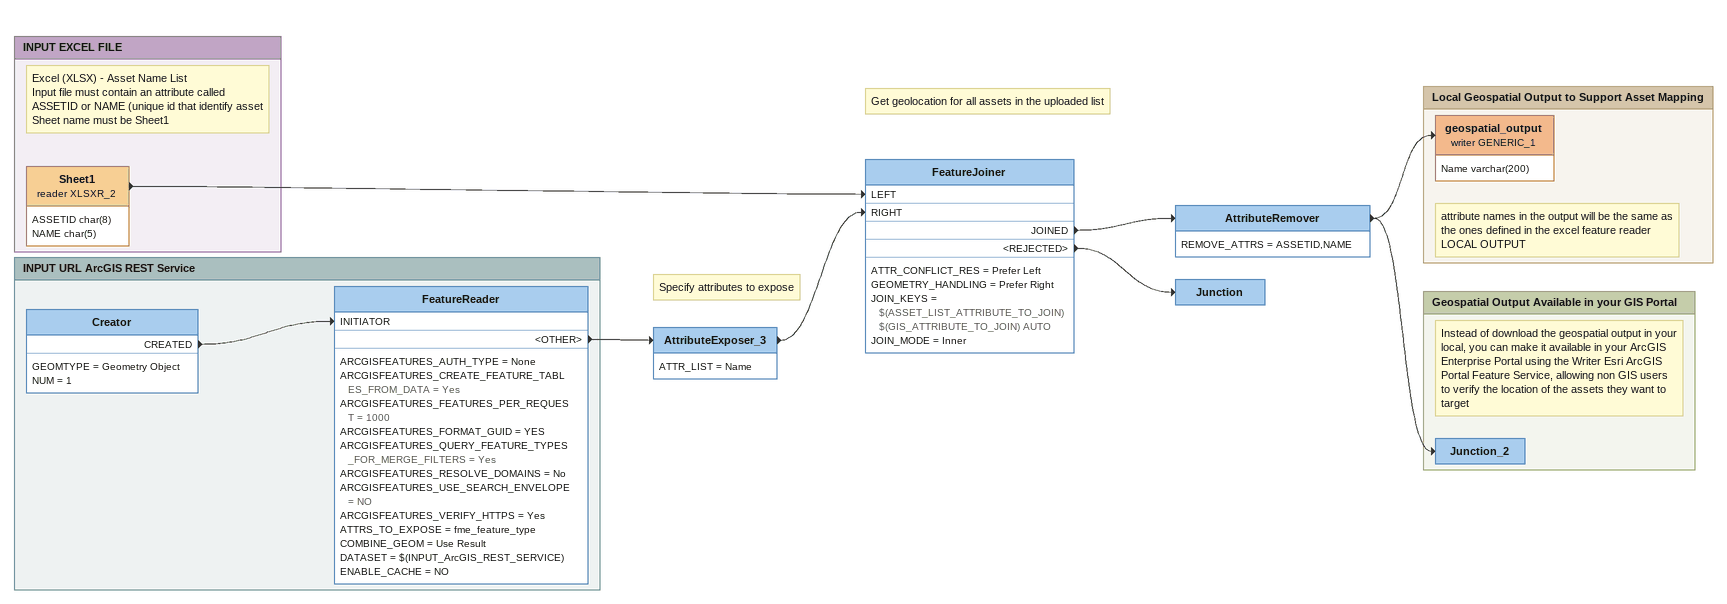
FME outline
Note: Specify attributes to expose
AttributeExposer_3
    ATTR_LIST = Name
    -> FeatureJoiner [RIGHT]
Note: Get geolocation for all assets in the uploaded list
FeatureJoiner
    ATTR_CONFLICT_RES = Prefer Left
    GEOMETRY_HANDLING = Prefer Right
    JOIN_KEYS = $(ASSET_LIST_ATTRIBUTE_TO_JOIN) $(GIS_ATTRIBUTE_TO_JOIN) AUTO
    JOIN_MODE = Inner
    JOINED -> AttributeRemover
    <REJECTED> -> Junction
AttributeRemover
    REMOVE_ATTRS = ASSETID,NAME
    -> geospatial_output (writer GENERIC_1)
    -> Junction_2
Junction

Bookmark: INPUT EXCEL FILE
Note: Excel (XLSX) - Asset Name List / Input file must contain an attribute called ASSETID or NAME (unique id that identify asset / Sheet name must be Sheet1
Sheet1 (reader XLSXR_2)
    attributes: ASSETID char(8), NAME char(5)
    -> FeatureJoiner [LEFT]

Bookmark: INPUT URL ArcGIS REST Service
Creator
    GEOMTYPE = Geometry Object
    NUM = 1
    CREATED -> FeatureReader [INITIATOR]
FeatureReader
    ARCGISFEATURES_AUTH_TYPE = None
    ARCGISFEATURES_CREATE_FEATURE_TABLES_FROM_DATA = Yes
    ARCGISFEATURES_FEATURES_PER_REQUEST = 1000
    ARCGISFEATURES_FORMAT_GUID = YES
    ARCGISFEATURES_QUERY_FEATURE_TYPES_FOR_MERGE_FILTERS = Yes
    ARCGISFEATURES_RESOLVE_DOMAINS = No
    ARCGISFEATURES_USE_SEARCH_ENVELOPE = NO
    ARCGISFEATURES_VERIFY_HTTPS = Yes
    ATTRS_TO_EXPOSE = fme_feature_type
    COMBINE_GEOM = Use Result
    DATASET = $(INPUT_ArcGIS_REST_SERVICE)
    ENABLE_CACHE = NO
    <OTHER> -> AttributeExposer_3

Bookmark: Local Geospatial Output to Support Asset Mapping
Note: attribute names in the output will be the same as the ones defined in the excel feature reader / LOCAL OUTPUT
geospatial_output (writer GENERIC_1)
    attributes: Name varchar(200)

Bookmark: Geospatial Output Available in your GIS Portal
Note: Instead of download the geospatial output in your local, you can make it available in your ArcGIS Enterprise Portal using the Writer Esri ArcGIS Portal Feature Service, allowing non GIS users to verify the location of the assets they want to target
Junction_2
